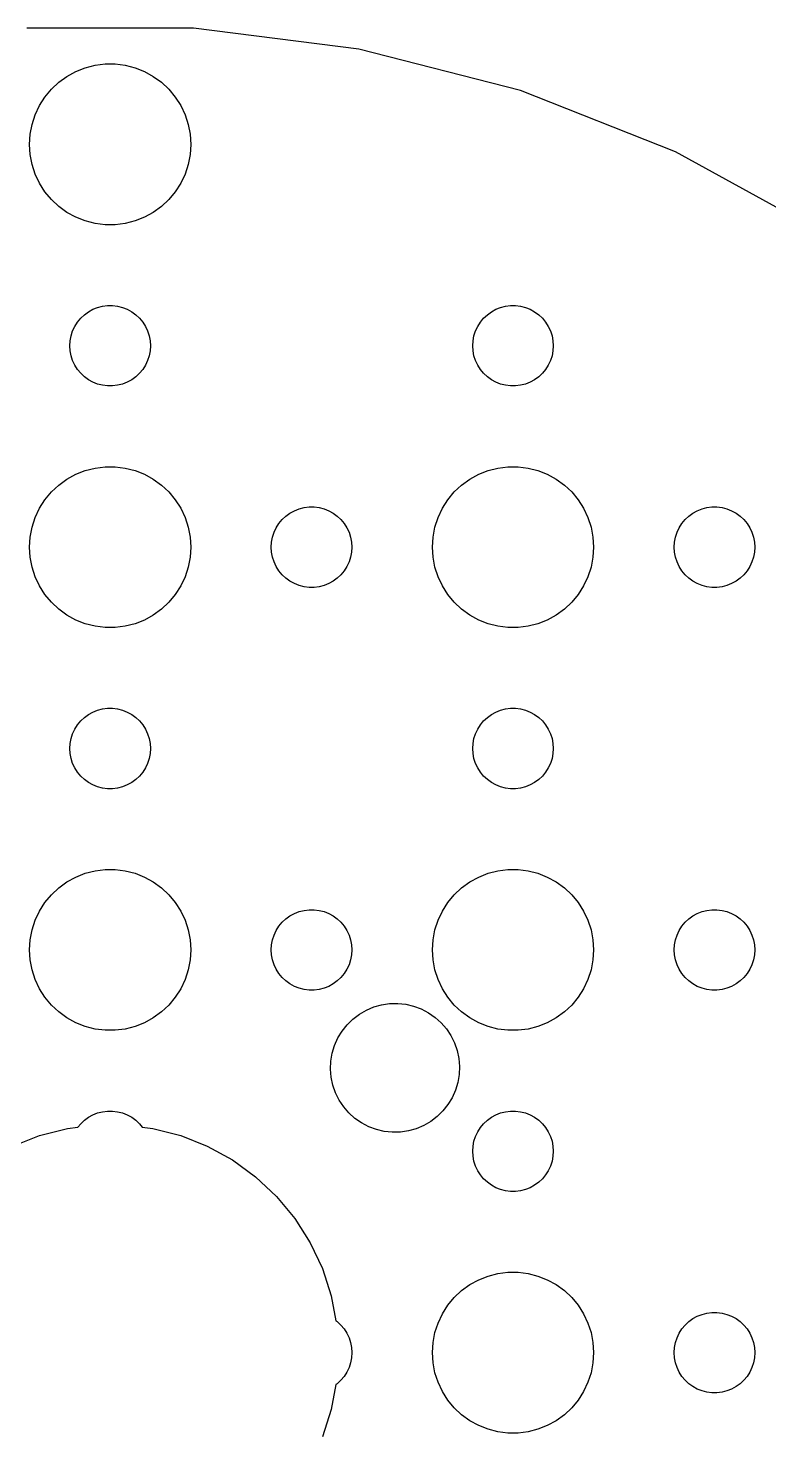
# Model space of a CAD drawing. Header units: metres. Extents: x -52 to 52, y -49 to 489.
# Drawn here: x -3.1 to 24.5, y -3.1 to 49.3 of the extents above; entities that cross this region are included whole.
import ezdxf

# ---------------------------------------------------------------- set-up
doc = ezdxf.new("R2010")
doc.units = ezdxf.units.M

msp = doc.modelspace()

# ---------------------------------------------------------------- linework, layer by layer
for p, q in [((3.10353, 49.3293), (-3.10353, 49.3293)), ((9.26166, 48.5513), (3.10353, 49.3293)), ((15.2737, 47.0077), (9.26166, 48.5513)), ((-1.60747, 47.533), (-1.27733, 47.7145)), ((-1.27733, 47.7145), (-0.927048, 47.8532)), ((-0.927048, 47.8532), (-0.562134, 47.9469)), ((-0.562134, 47.9469), (-0.18837, 47.9941)), ((-0.18837, 47.9941), (0.18837, 47.9941)), ((0.18837, 47.9941), (0.562134, 47.9469)), ((0.562134, 47.9469), (0.927048, 47.8532)), ((0.927048, 47.8532), (1.27733, 47.7145)), ((1.27733, 47.7145), (1.60747, 47.533)), ((-2.1869, 47.0536), (-1.91226, 47.3115)), ((-1.91226, 47.3115), (-1.60747, 47.533)), ((1.60747, 47.533), (1.91226, 47.3115)), ((1.91226, 47.3115), (2.1869, 47.0536)), ((-2.62891, 46.4453), (-2.42705, 46.7634)), ((-2.42705, 46.7634), (-2.1869, 47.0536)), ((2.1869, 47.0536), (2.42705, 46.7634)), ((2.42705, 46.7634), (2.62891, 46.4453)), ((21.0449, 44.7227), (15.2737, 47.0077)), ((-2.90575, 45.7461), (-2.78932, 46.1044)), ((-2.78932, 46.1044), (-2.62891, 46.4453)), ((2.62891, 46.4453), (2.78932, 46.1044)), ((2.78932, 46.1044), (2.90575, 45.7461)), ((-2.97633, 45.376), (-2.90575, 45.7461)), ((2.90575, 45.7461), (2.97633, 45.376)), ((-3, 45), (-2.97633, 45.376)), ((2.97633, 45.376), (3, 45)), ((-2.97633, 44.624), (-3, 45)), ((-2.90575, 44.2539), (-2.97633, 44.624)), ((2.97633, 44.624), (2.90575, 44.2539)), ((3, 45), (2.97633, 44.624)), ((26.4842, 41.7324), (21.0449, 44.7227)), ((-2.78932, 43.8956), (-2.90575, 44.2539)), ((2.90575, 44.2539), (2.78932, 43.8956)), ((-2.62891, 43.5547), (-2.78932, 43.8956)), ((-2.42705, 43.2366), (-2.62891, 43.5547)), ((2.62891, 43.5547), (2.42705, 43.2366)), ((2.78932, 43.8956), (2.62891, 43.5547)), ((-2.1869, 42.9464), (-2.42705, 43.2366)), ((2.42705, 43.2366), (2.1869, 42.9464)), ((-1.91226, 42.6885), (-2.1869, 42.9464)), ((-1.60747, 42.467), (-1.91226, 42.6885)), ((-1.27733, 42.2855), (-1.60747, 42.467)), ((1.60747, 42.467), (1.27733, 42.2855)), ((1.91226, 42.6885), (1.60747, 42.467)), ((2.1869, 42.9464), (1.91226, 42.6885)), ((-0.927048, 42.1468), (-1.27733, 42.2855)), ((-0.562134, 42.0531), (-0.927048, 42.1468)), ((-0.18837, 42.0059), (-0.562134, 42.0531)), ((0.18837, 42.0059), (-0.18837, 42.0059)), ((0.562134, 42.0531), (0.18837, 42.0059)), ((0.927048, 42.1468), (0.562134, 42.0531)), ((1.27733, 42.2855), (0.927048, 42.1468)), ((-0.803726, 38.7665), (-0.638657, 38.8572)), ((-0.638657, 38.8572), (-0.463516, 38.9266)), ((-0.463516, 38.9266), (-0.281067, 38.9734)), ((-0.281067, 38.9734), (-0.094177, 38.997)), ((-0.094177, 38.997), (0.094177, 38.997)), ((0.094177, 38.997), (0.281067, 38.9734)), ((0.281067, 38.9734), (0.463516, 38.9266)), ((0.463516, 38.9266), (0.638657, 38.8572)), ((0.638657, 38.8572), (0.803726, 38.7665)), ((14.1963, 38.7665), (14.3613, 38.8572)), ((14.3613, 38.8572), (14.5365, 38.9266)), ((14.5365, 38.9266), (14.7189, 38.9734)), ((14.7189, 38.9734), (14.9058, 38.997)), ((14.9058, 38.997), (15.0942, 38.997)), ((15.0942, 38.997), (15.2811, 38.9734)), ((15.2811, 38.9734), (15.4635, 38.9266)), ((15.4635, 38.9266), (15.6387, 38.8572)), ((15.6387, 38.8572), (15.8037, 38.7665)), ((-1.31445, 38.2226), (-1.21352, 38.3817)), ((-1.21352, 38.3817), (-1.09344, 38.5268)), ((-1.09344, 38.5268), (-0.956131, 38.6558)), ((-0.956131, 38.6558), (-0.803726, 38.7665)), ((0.803726, 38.7665), (0.956131, 38.6558)), ((0.956131, 38.6558), (1.09344, 38.5268)), ((1.09344, 38.5268), (1.21352, 38.3817)), ((1.21352, 38.3817), (1.31445, 38.2226)), ((13.6855, 38.2226), (13.7865, 38.3817)), ((13.7865, 38.3817), (13.9065, 38.5268)), ((13.9065, 38.5268), (14.0439, 38.6558)), ((14.0439, 38.6558), (14.1963, 38.7665)), ((15.8037, 38.7665), (15.9561, 38.6558)), ((15.9561, 38.6558), (16.0934, 38.5268)), ((16.0934, 38.5268), (16.2135, 38.3817)), ((16.2135, 38.3817), (16.3145, 38.2226)), ((-1.48816, 37.688), (-1.45287, 37.873)), ((-1.45287, 37.873), (-1.39465, 38.0522)), ((-1.39465, 38.0522), (-1.31445, 38.2226)), ((1.31445, 38.2226), (1.39465, 38.0522)), ((1.39465, 38.0522), (1.45287, 37.873)), ((1.45287, 37.873), (1.48816, 37.688)), ((13.5118, 37.688), (13.5471, 37.873)), ((13.5471, 37.873), (13.6053, 38.0522)), ((13.6053, 38.0522), (13.6855, 38.2226)), ((16.3145, 38.2226), (16.3947, 38.0522)), ((16.3947, 38.0522), (16.4529, 37.873)), ((16.4529, 37.873), (16.4882, 37.688)), ((-1.5, 37.5), (-1.48816, 37.688)), ((-1.48816, 37.312), (-1.5, 37.5)), ((-1.45287, 37.127), (-1.48816, 37.312)), ((1.48816, 37.312), (1.45287, 37.127)), ((1.48816, 37.688), (1.5, 37.5)), ((1.5, 37.5), (1.48816, 37.312)), ((13.5, 37.5), (13.5118, 37.688)), ((13.5118, 37.312), (13.5, 37.5)), ((13.5471, 37.127), (13.5118, 37.312)), ((16.4882, 37.312), (16.4529, 37.127)), ((16.4882, 37.688), (16.5, 37.5)), ((16.5, 37.5), (16.4882, 37.312)), ((-1.39465, 36.9478), (-1.45287, 37.127)), ((-1.31445, 36.7774), (-1.39465, 36.9478)), ((-1.21352, 36.6183), (-1.31445, 36.7774)), ((1.31445, 36.7774), (1.21352, 36.6183)), ((1.39465, 36.9478), (1.31445, 36.7774)), ((1.45287, 37.127), (1.39465, 36.9478)), ((13.6053, 36.9478), (13.5471, 37.127)), ((13.6855, 36.7774), (13.6053, 36.9478)), ((13.7865, 36.6183), (13.6855, 36.7774)), ((16.3145, 36.7774), (16.2135, 36.6183)), ((16.3947, 36.9478), (16.3145, 36.7774)), ((16.4529, 37.127), (16.3947, 36.9478)), ((-1.09344, 36.4732), (-1.21352, 36.6183)), ((-0.956131, 36.3442), (-1.09344, 36.4732)), ((-0.803726, 36.2335), (-0.956131, 36.3442)), ((-0.638657, 36.1428), (-0.803726, 36.2335)), ((0.803726, 36.2335), (0.638657, 36.1428)), ((0.956131, 36.3442), (0.803726, 36.2335)), ((1.09344, 36.4732), (0.956131, 36.3442)), ((1.21352, 36.6183), (1.09344, 36.4732)), ((13.9065, 36.4732), (13.7865, 36.6183)), ((14.0439, 36.3442), (13.9065, 36.4732)), ((14.1963, 36.2335), (14.0439, 36.3442)), ((14.3613, 36.1428), (14.1963, 36.2335)), ((15.8037, 36.2335), (15.6387, 36.1428)), ((15.9561, 36.3442), (15.8037, 36.2335)), ((16.0934, 36.4732), (15.9561, 36.3442)), ((16.2135, 36.6183), (16.0934, 36.4732)), ((-0.463516, 36.0734), (-0.638657, 36.1428)), ((-0.281067, 36.0266), (-0.463516, 36.0734)), ((-0.094177, 36.003), (-0.281067, 36.0266)), ((0.094177, 36.003), (-0.094177, 36.003)), ((0.281067, 36.0266), (0.094177, 36.003)), ((0.463516, 36.0734), (0.281067, 36.0266)), ((0.638657, 36.1428), (0.463516, 36.0734)), ((14.5365, 36.0734), (14.3613, 36.1428)), ((14.7189, 36.0266), (14.5365, 36.0734)), ((14.9058, 36.003), (14.7189, 36.0266)), ((15.0942, 36.003), (14.9058, 36.003)), ((15.2811, 36.0266), (15.0942, 36.003)), ((15.4635, 36.0734), (15.2811, 36.0266)), ((15.6387, 36.1428), (15.4635, 36.0734)), ((-1.91226, 32.3115), (-1.60747, 32.533)), ((-1.60747, 32.533), (-1.27733, 32.7145)), ((-1.27733, 32.7145), (-0.927048, 32.8532)), ((-0.927048, 32.8532), (-0.562134, 32.9469)), ((-0.562134, 32.9469), (-0.18837, 32.9941)), ((-0.18837, 32.9941), (0.18837, 32.9941)), ((0.18837, 32.9941), (0.562134, 32.9469)), ((0.562134, 32.9469), (0.927048, 32.8532)), ((0.927048, 32.8532), (1.27733, 32.7145)), ((1.27733, 32.7145), (1.60747, 32.533)), ((1.60747, 32.533), (1.91226, 32.3115)), ((13.0877, 32.3115), (13.3925, 32.533)), ((13.3925, 32.533), (13.7227, 32.7145)), ((13.7227, 32.7145), (14.0729, 32.8532)), ((14.0729, 32.8532), (14.4379, 32.9469)), ((14.4379, 32.9469), (14.8116, 32.9941)), ((14.8116, 32.9941), (15.1884, 32.9941)), ((15.1884, 32.9941), (15.5621, 32.9469)), ((15.5621, 32.9469), (15.927, 32.8532)), ((15.927, 32.8532), (16.2773, 32.7145)), ((16.2773, 32.7145), (16.6075, 32.533)), ((16.6075, 32.533), (16.9123, 32.3115)), ((-2.42705, 31.7634), (-2.1869, 32.0536)), ((-2.1869, 32.0536), (-1.91226, 32.3115)), ((1.91226, 32.3115), (2.1869, 32.0536)), ((2.1869, 32.0536), (2.42705, 31.7634)), ((12.5729, 31.7634), (12.8131, 32.0536)), ((12.8131, 32.0536), (13.0877, 32.3115)), ((16.9123, 32.3115), (17.1869, 32.0536)), ((17.1869, 32.0536), (17.427, 31.7634)), ((-2.78932, 31.1044), (-2.62891, 31.4453)), ((-2.62891, 31.4453), (-2.42705, 31.7634)), ((2.42705, 31.7634), (2.62891, 31.4453)), ((2.62891, 31.4453), (2.78932, 31.1044)), ((7.03647, 31.4266), (7.21892, 31.4734)), ((7.21892, 31.4734), (7.40581, 31.497)), ((7.40581, 31.497), (7.59418, 31.497)), ((7.59418, 31.497), (7.78107, 31.4734)), ((7.78107, 31.4734), (7.96352, 31.4266)), ((12.2107, 31.1044), (12.3711, 31.4453)), ((12.3711, 31.4453), (12.5729, 31.7634)), ((17.427, 31.7634), (17.6289, 31.4453)), ((17.6289, 31.4453), (17.7893, 31.1044)), ((22.0365, 31.4266), (22.2189, 31.4734)), ((22.2189, 31.4734), (22.4058, 31.497)), ((22.4058, 31.497), (22.5942, 31.497)), ((22.5942, 31.497), (22.7811, 31.4734)), ((22.7811, 31.4734), (22.9635, 31.4266)), ((-2.90575, 30.7461), (-2.78932, 31.1044)), ((2.78932, 31.1044), (2.90575, 30.7461)), ((6.28647, 30.8817), (6.40654, 31.0268)), ((6.40654, 31.0268), (6.54385, 31.1558)), ((6.54385, 31.1558), (6.69626, 31.2665)), ((6.69626, 31.2665), (6.86133, 31.3572)), ((6.86133, 31.3572), (7.03647, 31.4266)), ((7.96352, 31.4266), (8.13866, 31.3572)), ((8.13866, 31.3572), (8.30373, 31.2665)), ((8.30373, 31.2665), (8.45613, 31.1558)), ((8.45613, 31.1558), (8.59344, 31.0268)), ((8.59344, 31.0268), (8.71352, 30.8817)), ((12.0942, 30.7461), (12.2107, 31.1044)), ((17.7893, 31.1044), (17.9057, 30.7461)), ((21.2865, 30.8817), (21.4065, 31.0268)), ((21.4065, 31.0268), (21.5439, 31.1558)), ((21.5439, 31.1558), (21.6963, 31.2665)), ((21.6963, 31.2665), (21.8613, 31.3572)), ((21.8613, 31.3572), (22.0365, 31.4266)), ((22.9635, 31.4266), (23.1387, 31.3572)), ((23.1387, 31.3572), (23.3037, 31.2665)), ((23.3037, 31.2665), (23.4561, 31.1558)), ((23.4561, 31.1558), (23.5934, 31.0268)), ((23.5934, 31.0268), (23.7135, 30.8817)), ((-2.97633, 30.376), (-2.90575, 30.7461)), ((2.90575, 30.7461), (2.97633, 30.376)), ((6.04712, 30.373), (6.10533, 30.5522)), ((6.10533, 30.5522), (6.18553, 30.7226)), ((6.18553, 30.7226), (6.28647, 30.8817)), ((8.71352, 30.8817), (8.81445, 30.7226)), ((8.81445, 30.7226), (8.89465, 30.5522)), ((8.89465, 30.5522), (8.95287, 30.373)), ((12.0237, 30.376), (12.0942, 30.7461)), ((17.9057, 30.7461), (17.9763, 30.376)), ((21.0471, 30.373), (21.1053, 30.5522)), ((21.1053, 30.5522), (21.1855, 30.7226)), ((21.1855, 30.7226), (21.2865, 30.8817)), ((23.7135, 30.8817), (23.8145, 30.7226)), ((23.8145, 30.7226), (23.8947, 30.5522)), ((23.8947, 30.5522), (23.9529, 30.373)), ((-3, 30), (-2.97633, 30.376)), ((-2.97633, 29.624), (-3, 30)), ((2.97633, 30.376), (3, 30)), ((3, 30), (2.97633, 29.624)), ((6, 30), (6.01183, 30.188)), ((6.01183, 29.812), (6, 30)), ((6.01183, 30.188), (6.04712, 30.373)), ((8.95287, 30.373), (8.98816, 30.188)), ((8.98816, 30.188), (9, 30)), ((9, 30), (8.98816, 29.812)), ((12, 30), (12.0237, 30.376)), ((12.0237, 29.624), (12, 30)), ((17.9763, 30.376), (18, 30)), ((18, 30), (17.9763, 29.624)), ((21, 30), (21.0118, 30.188)), ((21.0118, 29.812), (21, 30)), ((21.0118, 30.188), (21.0471, 30.373)), ((23.9529, 30.373), (23.9882, 30.188)), ((23.9882, 30.188), (24, 30)), ((24, 30), (23.9882, 29.812)), ((-2.90575, 29.2539), (-2.97633, 29.624)), ((2.97633, 29.624), (2.90575, 29.2539)), ((6.04712, 29.627), (6.01183, 29.812)), ((6.10533, 29.4478), (6.04712, 29.627)), ((6.18553, 29.2774), (6.10533, 29.4478)), ((8.89465, 29.4478), (8.81445, 29.2774)), ((8.95287, 29.627), (8.89465, 29.4478)), ((8.98816, 29.812), (8.95287, 29.627)), ((12.0942, 29.2539), (12.0237, 29.624)), ((17.9763, 29.624), (17.9057, 29.2539)), ((21.0471, 29.627), (21.0118, 29.812)), ((21.1053, 29.4478), (21.0471, 29.627)), ((21.1855, 29.2774), (21.1053, 29.4478)), ((23.8947, 29.4478), (23.8145, 29.2774)), ((23.9529, 29.627), (23.8947, 29.4478)), ((23.9882, 29.812), (23.9529, 29.627)), ((-2.78932, 28.8956), (-2.90575, 29.2539)), ((-2.62891, 28.5547), (-2.78932, 28.8956)), ((2.78932, 28.8956), (2.62891, 28.5547)), ((2.90575, 29.2539), (2.78932, 28.8956)), ((6.28647, 29.1183), (6.18553, 29.2774)), ((6.40654, 28.9732), (6.28647, 29.1183)), ((6.54385, 28.8442), (6.40654, 28.9732)), ((6.69626, 28.7335), (6.54385, 28.8442)), ((8.45613, 28.8442), (8.30373, 28.7335)), ((8.59344, 28.9732), (8.45613, 28.8442)), ((8.71352, 29.1183), (8.59344, 28.9732)), ((8.81445, 29.2774), (8.71352, 29.1183)), ((12.2107, 28.8956), (12.0942, 29.2539)), ((12.3711, 28.5547), (12.2107, 28.8956)), ((17.7893, 28.8956), (17.6289, 28.5547)), ((17.9057, 29.2539), (17.7893, 28.8956)), ((21.2865, 29.1183), (21.1855, 29.2774)), ((21.4065, 28.9732), (21.2865, 29.1183)), ((21.5439, 28.8442), (21.4065, 28.9732)), ((21.6963, 28.7335), (21.5439, 28.8442)), ((23.4561, 28.8442), (23.3037, 28.7335)), ((23.5934, 28.9732), (23.4561, 28.8442)), ((23.7135, 29.1183), (23.5934, 28.9732)), ((23.8145, 29.2774), (23.7135, 29.1183)), ((-2.42705, 28.2366), (-2.62891, 28.5547)), ((2.62891, 28.5547), (2.42705, 28.2366)), ((6.86133, 28.6427), (6.69626, 28.7335)), ((7.03647, 28.5734), (6.86133, 28.6427)), ((7.21892, 28.5266), (7.03647, 28.5734)), ((7.40581, 28.503), (7.21892, 28.5266)), ((7.59418, 28.503), (7.40581, 28.503)), ((7.78107, 28.5266), (7.59418, 28.503)), ((7.96352, 28.5734), (7.78107, 28.5266)), ((8.13866, 28.6427), (7.96352, 28.5734)), ((8.30373, 28.7335), (8.13866, 28.6427)), ((12.5729, 28.2366), (12.3711, 28.5547)), ((17.6289, 28.5547), (17.427, 28.2366)), ((21.8613, 28.6427), (21.6963, 28.7335)), ((22.0365, 28.5734), (21.8613, 28.6427)), ((22.2189, 28.5266), (22.0365, 28.5734)), ((22.4058, 28.503), (22.2189, 28.5266)), ((22.5942, 28.503), (22.4058, 28.503)), ((22.7811, 28.5266), (22.5942, 28.503)), ((22.9635, 28.5734), (22.7811, 28.5266)), ((23.1387, 28.6427), (22.9635, 28.5734)), ((23.3037, 28.7335), (23.1387, 28.6427)), ((-2.1869, 27.9464), (-2.42705, 28.2366)), ((-1.91226, 27.6884), (-2.1869, 27.9464)), ((2.1869, 27.9464), (1.91226, 27.6884)), ((2.42705, 28.2366), (2.1869, 27.9464)), ((12.8131, 27.9464), (12.5729, 28.2366)), ((13.0877, 27.6884), (12.8131, 27.9464)), ((17.1869, 27.9464), (16.9123, 27.6884)), ((17.427, 28.2366), (17.1869, 27.9464)), ((-1.60747, 27.467), (-1.91226, 27.6884)), ((-1.27733, 27.2855), (-1.60747, 27.467)), ((-0.927048, 27.1468), (-1.27733, 27.2855)), ((1.27733, 27.2855), (0.927048, 27.1468)), ((1.60747, 27.467), (1.27733, 27.2855)), ((1.91226, 27.6884), (1.60747, 27.467)), ((13.3925, 27.467), (13.0877, 27.6884)), ((13.7227, 27.2855), (13.3925, 27.467)), ((14.0729, 27.1468), (13.7227, 27.2855)), ((16.2773, 27.2855), (15.927, 27.1468)), ((16.6075, 27.467), (16.2773, 27.2855)), ((16.9123, 27.6884), (16.6075, 27.467)), ((-0.562134, 27.0531), (-0.927048, 27.1468)), ((-0.18837, 27.0059), (-0.562134, 27.0531)), ((0.18837, 27.0059), (-0.18837, 27.0059)), ((0.562134, 27.0531), (0.18837, 27.0059)), ((0.927048, 27.1468), (0.562134, 27.0531)), ((14.4379, 27.0531), (14.0729, 27.1468)), ((14.8116, 27.0059), (14.4379, 27.0531)), ((15.1884, 27.0059), (14.8116, 27.0059)), ((15.5621, 27.0531), (15.1884, 27.0059)), ((15.927, 27.1468), (15.5621, 27.0531)), ((-1.09344, 23.5268), (-0.956131, 23.6558)), ((-0.956131, 23.6558), (-0.803726, 23.7665)), ((-0.803726, 23.7665), (-0.638657, 23.8572)), ((-0.638657, 23.8572), (-0.463516, 23.9266)), ((-0.463516, 23.9266), (-0.281067, 23.9734)), ((-0.281067, 23.9734), (-0.094177, 23.997)), ((-0.094177, 23.997), (0.094177, 23.997)), ((0.094177, 23.997), (0.281067, 23.9734)), ((0.281067, 23.9734), (0.463516, 23.9266)), ((0.463516, 23.9266), (0.638657, 23.8572)), ((0.638657, 23.8572), (0.803726, 23.7665)), ((0.803726, 23.7665), (0.956131, 23.6558)), ((0.956131, 23.6558), (1.09344, 23.5268)), ((13.9065, 23.5268), (14.0439, 23.6558)), ((14.0439, 23.6558), (14.1963, 23.7665)), ((14.1963, 23.7665), (14.3613, 23.8572)), ((14.3613, 23.8572), (14.5365, 23.9266)), ((14.5365, 23.9266), (14.7189, 23.9734)), ((14.7189, 23.9734), (14.9058, 23.997)), ((14.9058, 23.997), (15.0942, 23.997)), ((15.0942, 23.997), (15.2811, 23.9734)), ((15.2811, 23.9734), (15.4635, 23.9266)), ((15.4635, 23.9266), (15.6387, 23.8572)), ((15.6387, 23.8572), (15.8037, 23.7665)), ((15.8037, 23.7665), (15.9561, 23.6558)), ((15.9561, 23.6558), (16.0934, 23.5268)), ((-1.45287, 22.873), (-1.39465, 23.0522)), ((-1.39465, 23.0522), (-1.31445, 23.2226)), ((-1.31445, 23.2226), (-1.21352, 23.3817)), ((-1.21352, 23.3817), (-1.09344, 23.5268)), ((1.09344, 23.5268), (1.21352, 23.3817)), ((1.21352, 23.3817), (1.31445, 23.2226)), ((1.31445, 23.2226), (1.39465, 23.0522)), ((1.39465, 23.0522), (1.45287, 22.873)), ((13.5471, 22.873), (13.6053, 23.0522)), ((13.6053, 23.0522), (13.6855, 23.2226)), ((13.6855, 23.2226), (13.7865, 23.3817)), ((13.7865, 23.3817), (13.9065, 23.5268)), ((16.0934, 23.5268), (16.2135, 23.3817)), ((16.2135, 23.3817), (16.3145, 23.2226)), ((16.3145, 23.2226), (16.3947, 23.0522)), ((16.3947, 23.0522), (16.4529, 22.873)), ((-1.5, 22.5), (-1.48816, 22.688)), ((-1.48816, 22.688), (-1.45287, 22.873)), ((1.45287, 22.873), (1.48816, 22.688)), ((1.48816, 22.688), (1.5, 22.5)), ((13.5, 22.5), (13.5118, 22.688)), ((13.5118, 22.688), (13.5471, 22.873)), ((16.4529, 22.873), (16.4882, 22.688)), ((16.4882, 22.688), (16.5, 22.5)), ((-1.48816, 22.312), (-1.5, 22.5)), ((-1.45287, 22.127), (-1.48816, 22.312)), ((-1.39465, 21.9478), (-1.45287, 22.127)), ((1.45287, 22.127), (1.39465, 21.9478)), ((1.48816, 22.312), (1.45287, 22.127)), ((1.5, 22.5), (1.48816, 22.312)), ((13.5118, 22.312), (13.5, 22.5)), ((13.5471, 22.127), (13.5118, 22.312)), ((13.6053, 21.9478), (13.5471, 22.127)), ((16.4529, 22.127), (16.3947, 21.9478)), ((16.4882, 22.312), (16.4529, 22.127)), ((16.5, 22.5), (16.4882, 22.312)), ((-1.31445, 21.7774), (-1.39465, 21.9478)), ((-1.21352, 21.6183), (-1.31445, 21.7774)), ((-1.09344, 21.4732), (-1.21352, 21.6183)), ((1.21352, 21.6183), (1.09344, 21.4732)), ((1.31445, 21.7774), (1.21352, 21.6183)), ((1.39465, 21.9478), (1.31445, 21.7774)), ((13.6855, 21.7774), (13.6053, 21.9478)), ((13.7865, 21.6183), (13.6855, 21.7774)), ((13.9065, 21.4732), (13.7865, 21.6183)), ((16.2135, 21.6183), (16.0934, 21.4732)), ((16.3145, 21.7774), (16.2135, 21.6183)), ((16.3947, 21.9478), (16.3145, 21.7774)), ((-0.956131, 21.3442), (-1.09344, 21.4732)), ((-0.803726, 21.2335), (-0.956131, 21.3442)), ((-0.638657, 21.1427), (-0.803726, 21.2335)), ((-0.463516, 21.0734), (-0.638657, 21.1427)), ((-0.281067, 21.0266), (-0.463516, 21.0734)), ((-0.094177, 21.003), (-0.281067, 21.0266)), ((0.094177, 21.003), (-0.094177, 21.003)), ((0.281067, 21.0266), (0.094177, 21.003)), ((0.463516, 21.0734), (0.281067, 21.0266)), ((0.638657, 21.1427), (0.463516, 21.0734)), ((0.803726, 21.2335), (0.638657, 21.1427)), ((0.956131, 21.3442), (0.803726, 21.2335)), ((1.09344, 21.4732), (0.956131, 21.3442)), ((14.0439, 21.3442), (13.9065, 21.4732)), ((14.1963, 21.2335), (14.0439, 21.3442)), ((14.3613, 21.1427), (14.1963, 21.2335)), ((14.5365, 21.0734), (14.3613, 21.1427)), ((14.7189, 21.0266), (14.5365, 21.0734)), ((14.9058, 21.003), (14.7189, 21.0266)), ((15.0942, 21.003), (14.9058, 21.003)), ((15.2811, 21.0266), (15.0942, 21.003)), ((15.4635, 21.0734), (15.2811, 21.0266)), ((15.6387, 21.1427), (15.4635, 21.0734)), ((15.8037, 21.2335), (15.6387, 21.1427)), ((15.9561, 21.3442), (15.8037, 21.2335)), ((16.0934, 21.4732), (15.9561, 21.3442)), ((-1.27733, 17.7145), (-0.927048, 17.8532)), ((-0.927048, 17.8532), (-0.562134, 17.9469)), ((-0.562134, 17.9469), (-0.18837, 17.9941)), ((-0.18837, 17.9941), (0.18837, 17.9941)), ((0.18837, 17.9941), (0.562134, 17.9469)), ((0.562134, 17.9469), (0.927048, 17.8532)), ((0.927048, 17.8532), (1.27733, 17.7145)), ((13.7227, 17.7145), (14.0729, 17.8532)), ((14.0729, 17.8532), (14.4379, 17.9469)), ((14.4379, 17.9469), (14.8116, 17.9941)), ((14.8116, 17.9941), (15.1884, 17.9941)), ((15.1884, 17.9941), (15.5621, 17.9469)), ((15.5621, 17.9469), (15.927, 17.8532)), ((15.927, 17.8532), (16.2773, 17.7145)), ((-2.1869, 17.0536), (-1.91226, 17.3115)), ((-1.91226, 17.3115), (-1.60747, 17.533)), ((-1.60747, 17.533), (-1.27733, 17.7145)), ((1.27733, 17.7145), (1.60747, 17.533)), ((1.60747, 17.533), (1.91226, 17.3115)), ((1.91226, 17.3115), (2.1869, 17.0536)), ((12.8131, 17.0536), (13.0877, 17.3115)), ((13.0877, 17.3115), (13.3925, 17.533)), ((13.3925, 17.533), (13.7227, 17.7145)), ((16.2773, 17.7145), (16.6075, 17.533)), ((16.6075, 17.533), (16.9123, 17.3115)), ((16.9123, 17.3115), (17.1869, 17.0536)), ((-2.42705, 16.7634), (-2.1869, 17.0536)), ((2.1869, 17.0536), (2.42705, 16.7634)), ((12.5729, 16.7634), (12.8131, 17.0536)), ((17.1869, 17.0536), (17.427, 16.7634)), ((-2.78932, 16.1044), (-2.62891, 16.4453)), ((-2.62891, 16.4453), (-2.42705, 16.7634)), ((2.42705, 16.7634), (2.62891, 16.4453)), ((2.62891, 16.4453), (2.78932, 16.1044)), ((6.54385, 16.1558), (6.69626, 16.2665)), ((6.69626, 16.2665), (6.86133, 16.3572)), ((6.86133, 16.3572), (7.03647, 16.4266)), ((7.03647, 16.4266), (7.21892, 16.4734)), ((7.21892, 16.4734), (7.40581, 16.497)), ((7.40581, 16.497), (7.59418, 16.497)), ((7.59418, 16.497), (7.78107, 16.4734)), ((7.78107, 16.4734), (7.96352, 16.4266)), ((7.96352, 16.4266), (8.13866, 16.3572)), ((8.13866, 16.3572), (8.30373, 16.2665)), ((8.30373, 16.2665), (8.45613, 16.1558)), ((12.2107, 16.1044), (12.3711, 16.4453)), ((12.3711, 16.4453), (12.5729, 16.7634)), ((17.427, 16.7634), (17.6289, 16.4453)), ((17.6289, 16.4453), (17.7893, 16.1044)), ((21.5439, 16.1558), (21.6963, 16.2665)), ((21.6963, 16.2665), (21.8613, 16.3572)), ((21.8613, 16.3572), (22.0365, 16.4266)), ((22.0365, 16.4266), (22.2189, 16.4734)), ((22.2189, 16.4734), (22.4058, 16.497)), ((22.4058, 16.497), (22.5942, 16.497)), ((22.5942, 16.497), (22.7811, 16.4734)), ((22.7811, 16.4734), (22.9635, 16.4266)), ((22.9635, 16.4266), (23.1387, 16.3572)), ((23.1387, 16.3572), (23.3037, 16.2665)), ((23.3037, 16.2665), (23.4561, 16.1558)), ((-2.97633, 15.376), (-2.90575, 15.7461)), ((-2.90575, 15.7461), (-2.78932, 16.1044)), ((2.78932, 16.1044), (2.90575, 15.7461)), ((2.90575, 15.7461), (2.97633, 15.376)), ((6.10533, 15.5522), (6.18553, 15.7226)), ((6.18553, 15.7226), (6.28647, 15.8817)), ((6.28647, 15.8817), (6.40654, 16.0268)), ((6.40654, 16.0268), (6.54385, 16.1558)), ((8.45613, 16.1558), (8.59344, 16.0268)), ((8.59344, 16.0268), (8.71352, 15.8817)), ((8.71352, 15.8817), (8.81445, 15.7226)), ((8.81445, 15.7226), (8.89465, 15.5522)), ((12.0237, 15.376), (12.0942, 15.7461)), ((12.0942, 15.7461), (12.2107, 16.1044)), ((17.7893, 16.1044), (17.9057, 15.7461)), ((17.9057, 15.7461), (17.9763, 15.376)), ((21.1053, 15.5522), (21.1855, 15.7226)), ((21.1855, 15.7226), (21.2865, 15.8817)), ((21.2865, 15.8817), (21.4065, 16.0268)), ((21.4065, 16.0268), (21.5439, 16.1558)), ((23.4561, 16.1558), (23.5934, 16.0268)), ((23.5934, 16.0268), (23.7135, 15.8817)), ((23.7135, 15.8817), (23.8145, 15.7226)), ((23.8145, 15.7226), (23.8947, 15.5522)), ((-3, 15), (-2.97633, 15.376)), ((2.97633, 15.376), (3, 15)), ((6.01183, 15.188), (6.04712, 15.373)), ((6.04712, 15.373), (6.10533, 15.5522)), ((8.89465, 15.5522), (8.95287, 15.373)), ((8.95287, 15.373), (8.98816, 15.188)), ((12, 15), (12.0237, 15.376)), ((17.9763, 15.376), (18, 15)), ((21.0118, 15.188), (21.0471, 15.373)), ((21.0471, 15.373), (21.1053, 15.5522)), ((23.8947, 15.5522), (23.9529, 15.373)), ((23.9529, 15.373), (23.9882, 15.188)), ((-2.97633, 14.624), (-3, 15)), ((3, 15), (2.97633, 14.624)), ((6, 15), (6.01183, 15.188)), ((6.01183, 14.812), (6, 15)), ((6.04712, 14.627), (6.01183, 14.812)), ((8.98816, 14.812), (8.95287, 14.627)), ((8.98816, 15.188), (9, 15)), ((9, 15), (8.98816, 14.812)), ((12.0237, 14.624), (12, 15)), ((18, 15), (17.9763, 14.624)), ((21, 15), (21.0118, 15.188)), ((21.0118, 14.812), (21, 15)), ((21.0471, 14.627), (21.0118, 14.812)), ((23.9882, 14.812), (23.9529, 14.627)), ((23.9882, 15.188), (24, 15)), ((24, 15), (23.9882, 14.812)), ((-2.90575, 14.2539), (-2.97633, 14.624)), ((-2.78932, 13.8956), (-2.90575, 14.2539)), ((2.90575, 14.2539), (2.78932, 13.8956)), ((2.97633, 14.624), (2.90575, 14.2539)), ((6.10533, 14.4478), (6.04712, 14.627)), ((6.18553, 14.2774), (6.10533, 14.4478)), ((6.28647, 14.1183), (6.18553, 14.2774)), ((8.81445, 14.2774), (8.71352, 14.1183)), ((8.89465, 14.4478), (8.81445, 14.2774)), ((8.95287, 14.627), (8.89465, 14.4478)), ((12.0942, 14.2539), (12.0237, 14.624)), ((12.2107, 13.8956), (12.0942, 14.2539)), ((17.9057, 14.2539), (17.7893, 13.8956)), ((17.9763, 14.624), (17.9057, 14.2539)), ((21.1053, 14.4478), (21.0471, 14.627)), ((21.1855, 14.2774), (21.1053, 14.4478)), ((21.2865, 14.1183), (21.1855, 14.2774)), ((23.8145, 14.2774), (23.7135, 14.1183)), ((23.8947, 14.4478), (23.8145, 14.2774)), ((23.9529, 14.627), (23.8947, 14.4478)), ((-2.62891, 13.5547), (-2.78932, 13.8956)), ((2.78932, 13.8956), (2.62891, 13.5547)), ((6.40654, 13.9732), (6.28647, 14.1183)), ((6.54385, 13.8442), (6.40654, 13.9732)), ((6.69626, 13.7335), (6.54385, 13.8442)), ((6.86133, 13.6427), (6.69626, 13.7335)), ((7.03647, 13.5734), (6.86133, 13.6427)), ((8.13866, 13.6427), (7.96352, 13.5734)), ((8.30373, 13.7335), (8.13866, 13.6427)), ((8.45613, 13.8442), (8.30373, 13.7335)), ((8.59344, 13.9732), (8.45613, 13.8442)), ((8.71352, 14.1183), (8.59344, 13.9732)), ((12.3711, 13.5547), (12.2107, 13.8956)), ((17.7893, 13.8956), (17.6289, 13.5547)), ((21.4065, 13.9732), (21.2865, 14.1183)), ((21.5439, 13.8442), (21.4065, 13.9732)), ((21.6963, 13.7335), (21.5439, 13.8442)), ((21.8613, 13.6427), (21.6963, 13.7335)), ((22.0365, 13.5734), (21.8613, 13.6427)), ((23.1387, 13.6427), (22.9635, 13.5734)), ((23.3037, 13.7335), (23.1387, 13.6427)), ((23.4561, 13.8442), (23.3037, 13.7335)), ((23.5934, 13.9732), (23.4561, 13.8442)), ((23.7135, 14.1183), (23.5934, 13.9732)), ((-2.42705, 13.2366), (-2.62891, 13.5547)), ((-2.1869, 12.9464), (-2.42705, 13.2366)), ((2.42705, 13.2366), (2.1869, 12.9464)), ((2.62891, 13.5547), (2.42705, 13.2366)), ((7.21892, 13.5266), (7.03647, 13.5734)), ((7.40581, 13.5029), (7.21892, 13.5266)), ((7.59418, 13.5029), (7.40581, 13.5029)), ((7.78107, 13.5266), (7.59418, 13.5029)), ((7.96352, 13.5734), (7.78107, 13.5266)), ((12.5729, 13.2366), (12.3711, 13.5547)), ((12.8131, 12.9464), (12.5729, 13.2366)), ((17.427, 13.2366), (17.1869, 12.9464)), ((17.6289, 13.5547), (17.427, 13.2366)), ((22.2189, 13.5266), (22.0365, 13.5734)), ((22.4058, 13.5029), (22.2189, 13.5266)), ((22.5942, 13.5029), (22.4058, 13.5029)), ((22.7811, 13.5266), (22.5942, 13.5029)), ((22.9635, 13.5734), (22.7811, 13.5266)), ((-1.91226, 12.6884), (-2.1869, 12.9464)), ((-1.60747, 12.467), (-1.91226, 12.6884)), ((1.91226, 12.6884), (1.60747, 12.467)), ((2.1869, 12.9464), (1.91226, 12.6884)), ((9.03879, 12.4238), (9.27885, 12.606)), ((9.27885, 12.606), (9.53987, 12.7567)), ((9.53987, 12.7567), (9.81772, 12.8735)), ((9.81772, 12.8735), (10.108, 12.9545)), ((10.108, 12.9545), (10.4062, 12.9986)), ((10.4062, 12.9986), (10.7075, 13.0049)), ((10.7075, 13.0049), (11.0072, 12.9734)), ((11.0072, 12.9734), (11.3007, 12.9046)), ((11.3007, 12.9046), (11.5832, 12.7995)), ((11.5832, 12.7995), (11.8503, 12.6599)), ((11.8503, 12.6599), (12.0977, 12.4879)), ((13.0877, 12.6884), (12.8131, 12.9464)), ((13.3925, 12.467), (13.0877, 12.6884)), ((16.9123, 12.6884), (16.6075, 12.467)), ((17.1869, 12.9464), (16.9123, 12.6884)), ((-1.27733, 12.2855), (-1.60747, 12.467)), ((-0.927048, 12.1468), (-1.27733, 12.2855)), ((-0.562134, 12.0531), (-0.927048, 12.1468)), ((-0.18837, 12.0059), (-0.562134, 12.0531)), ((0.562134, 12.0531), (0.18837, 12.0059)), ((0.927048, 12.1468), (0.562134, 12.0531)), ((1.27733, 12.2855), (0.927048, 12.1468)), ((1.60747, 12.467), (1.27733, 12.2855)), ((8.63623, 11.9767), (8.82344, 12.2129)), ((8.82344, 12.2129), (9.03879, 12.4238)), ((12.0977, 12.4879), (12.3217, 12.2862)), ((12.3217, 12.2862), (12.5187, 12.058)), ((12.5187, 12.058), (12.6855, 11.807)), ((13.7227, 12.2855), (13.3925, 12.467)), ((14.0729, 12.1468), (13.7227, 12.2855)), ((14.4379, 12.0531), (14.0729, 12.1468)), ((14.8116, 12.0059), (14.4379, 12.0531)), ((15.5621, 12.0531), (15.1884, 12.0059)), ((15.927, 12.1468), (15.5621, 12.0531)), ((16.2773, 12.2855), (15.927, 12.1468)), ((16.6075, 12.467), (16.2773, 12.2855)), ((0.18837, 12.0059), (-0.18837, 12.0059)), ((8.35751, 11.4436), (8.4801, 11.7189)), ((8.4801, 11.7189), (8.63623, 11.9767)), ((12.6855, 11.807), (12.8195, 11.537)), ((12.8195, 11.537), (12.9186, 11.2524)), ((15.1884, 12.0059), (14.8116, 12.0059)), ((8.22014, 10.8579), (8.2704, 11.155)), ((8.2704, 11.155), (8.35751, 11.4436)), ((12.9186, 11.2524), (12.9812, 10.9576)), ((8.20752, 10.5567), (8.22014, 10.8579)), ((8.23274, 10.2564), (8.20752, 10.5567)), ((12.9812, 10.9576), (13.0065, 10.6573)), ((13.0065, 10.6573), (12.9939, 10.3561)), ((8.29539, 9.96158), (8.23274, 10.2564)), ((8.39452, 9.67696), (8.29539, 9.96158)), ((12.9436, 10.0589), (12.8565, 9.77042)), ((12.9939, 10.3561), (12.9436, 10.0589)), ((8.52853, 9.407), (8.39452, 9.67696)), ((12.7339, 9.49509), (12.5777, 9.23727)), ((12.8565, 9.77042), (12.7339, 9.49509)), ((-0.638657, 8.85724), (-0.463516, 8.92657)), ((-0.463516, 8.92657), (-0.281067, 8.97342)), ((-0.281067, 8.97342), (-0.094177, 8.99704)), ((-0.094177, 8.99704), (0.094177, 8.99704)), ((0.094177, 8.99704), (0.281067, 8.97342)), ((0.281067, 8.97342), (0.463516, 8.92657)), ((0.463516, 8.92657), (0.638657, 8.85724)), ((8.69533, 9.15596), (8.52853, 9.407)), ((8.89226, 8.9278), (8.69533, 9.15596)), ((9.11624, 8.72614), (8.89226, 8.9278)), ((12.3905, 9.00108), (12.1752, 8.79021)), ((12.5777, 9.23727), (12.3905, 9.00108)), ((14.3613, 8.85724), (14.5365, 8.92657)), ((14.5365, 8.92657), (14.7189, 8.97342)), ((14.7189, 8.97342), (14.9058, 8.99704)), ((14.9058, 8.99704), (15.0942, 8.99704)), ((15.0942, 8.99704), (15.2811, 8.97342)), ((15.2811, 8.97342), (15.4635, 8.92657)), ((15.4635, 8.92657), (15.6387, 8.85724)), ((-1.59273, 8.34944), (-1.19904, 8.39917)), ((-1.19904, 8.39917), (-1.09344, 8.52681)), ((-1.09344, 8.52681), (-0.956131, 8.65576)), ((-0.956131, 8.65576), (-0.803726, 8.76648)), ((-0.803726, 8.76648), (-0.638657, 8.85724)), ((0.638657, 8.85724), (0.803726, 8.76648)), ((0.803726, 8.76648), (0.956131, 8.65576)), ((0.956131, 8.65576), (1.09344, 8.52681)), ((1.09344, 8.52681), (1.19904, 8.39917)), ((1.19904, 8.39917), (1.59273, 8.34944)), ((9.36372, 8.55412), (9.11624, 8.72614)), ((9.63083, 8.41449), (9.36372, 8.55412)), ((9.91331, 8.30943), (9.63083, 8.41449)), ((11.6741, 8.45729), (11.3963, 8.34048)), ((11.9351, 8.60799), (11.6741, 8.45729)), ((12.1752, 8.79021), (11.9351, 8.60799)), ((13.7865, 8.38167), (13.9065, 8.52681)), ((13.9065, 8.52681), (14.0439, 8.65576)), ((14.0439, 8.65576), (14.1963, 8.76648)), ((14.1963, 8.76648), (14.3613, 8.85724)), ((15.6387, 8.85724), (15.8037, 8.76648)), ((15.8037, 8.76648), (15.9561, 8.65576)), ((15.9561, 8.65576), (16.0934, 8.52681)), ((16.0934, 8.52681), (16.2135, 8.38167)), ((-3.61911, 7.69102), (-2.62663, 8.08397)), ((-2.62663, 8.08397), (-1.59273, 8.34944)), ((1.59273, 8.34944), (2.62663, 8.08397)), ((2.62663, 8.08397), (3.61911, 7.69102)), ((10.2067, 8.2406), (9.91331, 8.30943)), ((10.5065, 8.20909), (10.2067, 8.2406)), ((10.8078, 8.21541), (10.5065, 8.20909)), ((11.106, 8.25945), (10.8078, 8.21541)), ((11.3963, 8.34048), (11.106, 8.25945)), ((13.5118, 7.68799), (13.5471, 7.87303)), ((13.5471, 7.87303), (13.6053, 8.05219)), ((13.6053, 8.05219), (13.6855, 8.22263)), ((13.6855, 8.22263), (13.7865, 8.38167)), ((16.2135, 8.38167), (16.3145, 8.22263)), ((16.3145, 8.22263), (16.3947, 8.05219)), ((16.3947, 8.05219), (16.4529, 7.87303)), ((16.4529, 7.87303), (16.4882, 7.68799)), ((3.61911, 7.69102), (4.55452, 7.17677)), ((13.5, 7.5), (13.5118, 7.68799)), ((13.5118, 7.312), (13.5, 7.5)), ((16.4882, 7.68799), (16.5, 7.5)), ((16.5, 7.5), (16.4882, 7.312)), ((4.55452, 7.17677), (5.41809, 6.54936)), ((13.5471, 7.12695), (13.5118, 7.312)), ((13.6053, 6.9478), (13.5471, 7.12695)), ((13.6855, 6.77736), (13.6053, 6.9478)), ((16.3947, 6.9478), (16.3145, 6.77736)), ((16.4529, 7.12695), (16.3947, 6.9478)), ((16.4882, 7.312), (16.4529, 7.12695)), ((5.41809, 6.54936), (6.19623, 5.81865)), ((13.7865, 6.61832), (13.6855, 6.77736)), ((13.9065, 6.47318), (13.7865, 6.61832)), ((14.0439, 6.34422), (13.9065, 6.47318)), ((14.1963, 6.23351), (14.0439, 6.34422)), ((15.9561, 6.34422), (15.8037, 6.23351)), ((16.0934, 6.47318), (15.9561, 6.34422)), ((16.2135, 6.61832), (16.0934, 6.47318)), ((16.3145, 6.77736), (16.2135, 6.61832)), ((6.19623, 5.81865), (6.87663, 4.99617)), ((14.3613, 6.14275), (14.1963, 6.23351)), ((14.5365, 6.07341), (14.3613, 6.14275)), ((14.7189, 6.02657), (14.5365, 6.07341)), ((14.9058, 6.00294), (14.7189, 6.02657)), ((15.0942, 6.00294), (14.9058, 6.00294)), ((15.2811, 6.02657), (15.0942, 6.00294)), ((15.4635, 6.07341), (15.2811, 6.02657)), ((15.6387, 6.14275), (15.4635, 6.07341)), ((15.8037, 6.23351), (15.6387, 6.14275)), ((6.87663, 4.99617), (7.44859, 4.09489)), ((7.44859, 4.09489), (7.90309, 3.12904)), ((7.90309, 3.12904), (8.23296, 2.11386)), ((13.3925, 2.53297), (13.7227, 2.71448)), ((13.7227, 2.71448), (14.0729, 2.85316)), ((14.0729, 2.85316), (14.4379, 2.94685)), ((14.4379, 2.94685), (14.8116, 2.99408)), ((14.8116, 2.99408), (15.1884, 2.99408)), ((15.1884, 2.99408), (15.5621, 2.94685)), ((15.5621, 2.94685), (15.927, 2.85316)), ((15.927, 2.85316), (16.2773, 2.71448)), ((16.2773, 2.71448), (16.6075, 2.53297)), ((8.23296, 2.11386), (8.40921, 1.18985)), ((12.8131, 2.05363), (13.0877, 2.31154)), ((13.0877, 2.31154), (13.3925, 2.53297)), ((16.6075, 2.53297), (16.9123, 2.31154)), ((16.9123, 2.31154), (17.1869, 2.05363)), ((12.3711, 1.44525), (12.5729, 1.76335)), ((12.5729, 1.76335), (12.8131, 2.05363)), ((17.1869, 2.05363), (17.427, 1.76335)), ((17.427, 1.76335), (17.6289, 1.44525)), ((8.40921, 1.18985), (8.45613, 1.15576)), ((8.45613, 1.15576), (8.59344, 1.02681)), ((12.0942, 0.746063), (12.2107, 1.10437)), ((12.2107, 1.10437), (12.3711, 1.44525)), ((17.6289, 1.44525), (17.7893, 1.10437)), ((17.7893, 1.10437), (17.9057, 0.746063)), ((21.4065, 1.02681), (21.5439, 1.15576)), ((21.5439, 1.15576), (21.6963, 1.26648)), ((21.6963, 1.26648), (21.8613, 1.35724)), ((21.8613, 1.35724), (22.0365, 1.42657)), ((22.0365, 1.42657), (22.2189, 1.47342)), ((22.2189, 1.47342), (22.4058, 1.49704)), ((22.4058, 1.49704), (22.5942, 1.49704)), ((22.5942, 1.49704), (22.7811, 1.47342)), ((22.7811, 1.47342), (22.9635, 1.42657)), ((22.9635, 1.42657), (23.1387, 1.35724)), ((23.1387, 1.35724), (23.3037, 1.26648)), ((23.3037, 1.26648), (23.4561, 1.15576)), ((23.4561, 1.15576), (23.5934, 1.02681)), ((8.59344, 1.02681), (8.71352, 0.881668)), ((8.71352, 0.881668), (8.81445, 0.722626)), ((8.81445, 0.722626), (8.89465, 0.552185)), ((8.89465, 0.552185), (8.95287, 0.373032)), ((12.0237, 0.375992), (12.0942, 0.746063)), ((17.9057, 0.746063), (17.9763, 0.375992)), ((21.0471, 0.373032), (21.1053, 0.552185)), ((21.1053, 0.552185), (21.1855, 0.722626)), ((21.1855, 0.722626), (21.2865, 0.881668)), ((21.2865, 0.881668), (21.4065, 1.02681)), ((23.5934, 1.02681), (23.7135, 0.881668)), ((23.7135, 0.881668), (23.8145, 0.722626)), ((23.8145, 0.722626), (23.8947, 0.552185)), ((23.8947, 0.552185), (23.9529, 0.373032)), ((8.95287, 0.373032), (8.98816, 0.187988)), ((8.98816, 0.187988), (9, 0)), ((9, 0), (8.98816, -0.187988)), ((12, 0), (12.0237, 0.375992)), ((12.0237, -0.375992), (12, 0)), ((17.9763, 0.375992), (18, 0)), ((18, 0), (17.9763, -0.375992)), ((21, 0), (21.0118, 0.187988)), ((21.0118, -0.187988), (21, 0)), ((21.0118, 0.187988), (21.0471, 0.373032)), ((23.9529, 0.373032), (23.9882, 0.187988)), ((23.9882, 0.187988), (24, 0)), ((24, 0), (23.9882, -0.187988)), ((8.95287, -0.373032), (8.89465, -0.552185)), ((8.98816, -0.187988), (8.95287, -0.373032)), ((12.0942, -0.746063), (12.0237, -0.375992)), ((17.9763, -0.375992), (17.9057, -0.746063)), ((21.0471, -0.373032), (21.0118, -0.187988)), ((21.1053, -0.552185), (21.0471, -0.373032)), ((23.9529, -0.373032), (23.8947, -0.552185)), ((23.9882, -0.187988), (23.9529, -0.373032)), ((8.59344, -1.02681), (8.45613, -1.15576)), ((8.71352, -0.881668), (8.59344, -1.02681)), ((8.81445, -0.722626), (8.71352, -0.881668)), ((8.89465, -0.552185), (8.81445, -0.722626)), ((12.2107, -1.10437), (12.0942, -0.746063)), ((17.9057, -0.746063), (17.7893, -1.10437)), ((21.1855, -0.722626), (21.1053, -0.552185)), ((21.2865, -0.881668), (21.1855, -0.722626)), ((21.4065, -1.02681), (21.2865, -0.881668)), ((21.5439, -1.15576), (21.4065, -1.02681)), ((23.5934, -1.02681), (23.4561, -1.15576)), ((23.7135, -0.881668), (23.5934, -1.02681)), ((23.8145, -0.722626), (23.7135, -0.881668)), ((23.8947, -0.552185), (23.8145, -0.722626)), ((8.40921, -1.18985), (8.23296, -2.11386)), ((8.45613, -1.15576), (8.40921, -1.18985)), ((12.3711, -1.44525), (12.2107, -1.10437)), ((12.5729, -1.76335), (12.3711, -1.44525)), ((17.6289, -1.44525), (17.427, -1.76335)), ((17.7893, -1.10437), (17.6289, -1.44525)), ((21.6963, -1.26648), (21.5439, -1.15576)), ((21.8613, -1.35724), (21.6963, -1.26648)), ((22.0365, -1.42657), (21.8613, -1.35724)), ((22.2189, -1.47342), (22.0365, -1.42657)), ((22.4058, -1.49704), (22.2189, -1.47342)), ((22.5942, -1.49704), (22.4058, -1.49704)), ((22.7811, -1.47342), (22.5942, -1.49704)), ((22.9635, -1.42657), (22.7811, -1.47342)), ((23.1387, -1.35724), (22.9635, -1.42657)), ((23.3037, -1.26648), (23.1387, -1.35724)), ((23.4561, -1.15576), (23.3037, -1.26648)), ((12.8131, -2.05363), (12.5729, -1.76335)), ((13.0877, -2.31154), (12.8131, -2.05363)), ((17.1869, -2.05363), (16.9123, -2.31154)), ((17.427, -1.76335), (17.1869, -2.05363)), ((8.23296, -2.11386), (7.90309, -3.12904)), ((13.3925, -2.53297), (13.0877, -2.31154)), ((13.7227, -2.71448), (13.3925, -2.53297)), ((16.6075, -2.53297), (16.2773, -2.71448)), ((16.9123, -2.31154), (16.6075, -2.53297)), ((14.0729, -2.85316), (13.7227, -2.71448)), ((14.4379, -2.94685), (14.0729, -2.85316)), ((14.8116, -2.99408), (14.4379, -2.94685)), ((15.1884, -2.99408), (14.8116, -2.99408)), ((15.5621, -2.94685), (15.1884, -2.99408)), ((15.927, -2.85316), (15.5621, -2.94685)), ((16.2773, -2.71448), (15.927, -2.85316))]:
    msp.add_line(p, q)

doc.saveas('drawing.dxf')
